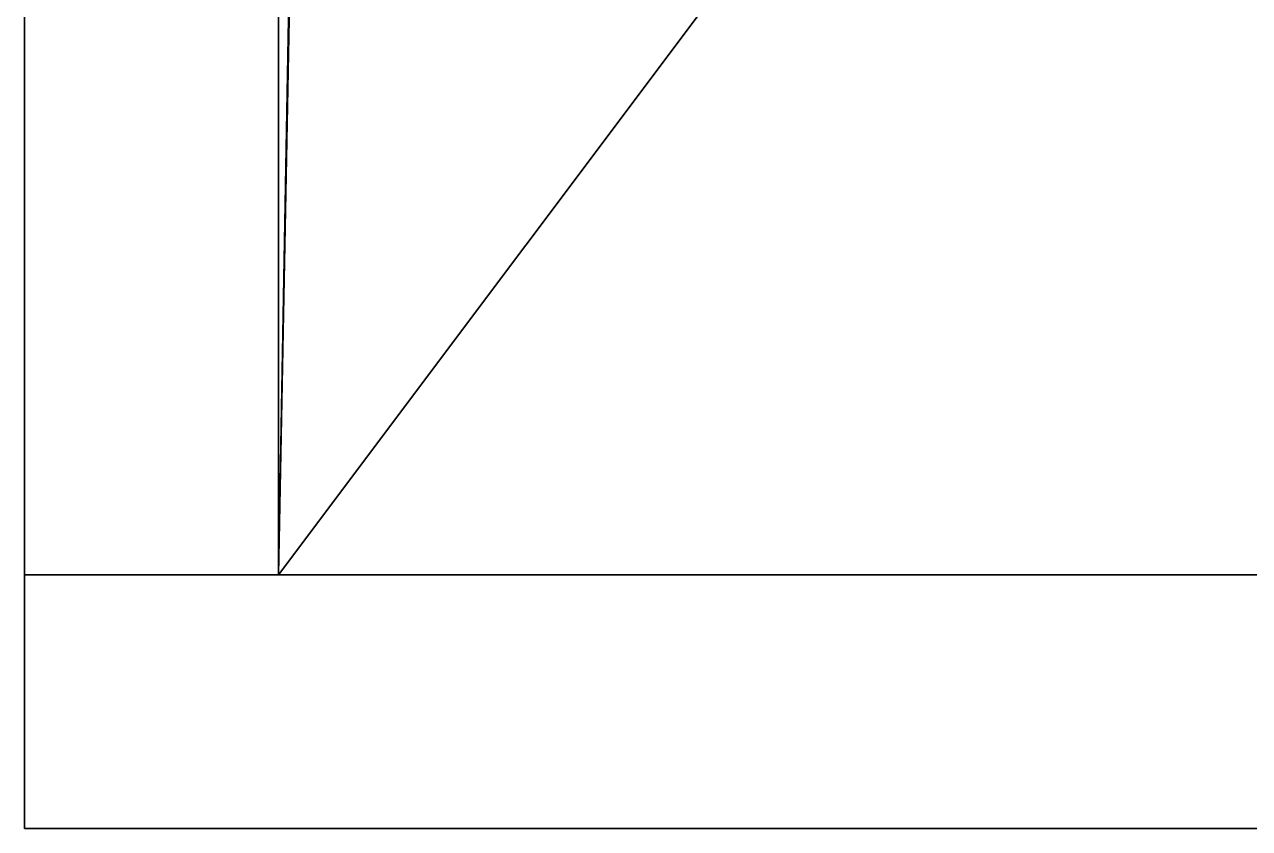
# Model space of a CAD drawing. Header units: millimetres. Extents: x 17761 to 20241, y 14124 to 15516.
# Drawn here: x 17761 to 18243.6, y 14185.5 to 14502.4 of the extents above; entities that cross this region are included whole.
import ezdxf

# ---------------------------------------------------------------- set-up
doc = ezdxf.new("R2010")
doc.units = ezdxf.units.MM
doc.header["$LTSCALE"] = 50
doc.header["$MEASUREMENT"] = 0
doc.layers.add('GOLVE', color=7, linetype='Continuous')
doc.layers.add('VÄGG_InnerE', color=7, linetype='Continuous')

# ---------------------------------------------------------------- blocks, each defined once
blk = doc.blocks.new('Wall_7ABDCC86-CE26-D940-BAFC-B3441CF287DD', base_point=(20141, 14285.5))
at = {"layer": 'VÄGG_InnerE'}
mesh = blk.add_polyface(dxfattribs=at)
corners = [(18761, 14285.5, 2100), (18761, 14285.5), (17761, 14285.5), (17761, 14285.5, 2130), (20141, 14285.5, 2130), (20141, 14285.5), (19461, 14285.5), (19461, 14285.5, 2100), (18761, 14185.5, 2100), (18761, 14185.5), (17761, 14185.5), (17761, 14185.5, 2130), (20141, 14185.5, 2130), (20141, 14185.5), (19461, 14185.5), (19461, 14185.5, 2100)]
mesh.append_faces([[corners[k] for k in face] for face in [(1, 0, 8, 9), (1, 9, 10, 2), (3, 2, 10, 11), (11, 12, 4, 3), (4, 12, 13, 5), (14, 6, 5, 13), (7, 6, 14, 15), (0, 7, 15, 8)]])
mesh.append_faces([[corners[k] for k in face] for face in [(2, 0, 1), (13, 15, 14)]], dxfattribs={"vtx0": -1})
mesh.append_faces([[corners[k] for k in face] for face in [(5, 7, 4), (10, 8, 11)]], dxfattribs={"vtx0": -1, "vtx1": -1})
mesh.append_faces([[corners[k] for k in face] for face in [(7, 3, 4), (8, 12, 11)]], dxfattribs={"vtx0": -1, "vtx2": -1})
mesh.append_faces([[corners[k] for k in face] for face in [(6, 7, 5), (9, 8, 10)]], dxfattribs={"vtx1": -1})
mesh.append_faces([[corners[k] for k in face] for face in [(7, 0, 3), (2, 3, 0), (8, 15, 12), (13, 12, 15)]], dxfattribs={"vtx1": -1, "vtx2": -1})
blk = doc.blocks.new('Wall_BAFFC278-5F16-4547-AB35-31821B0061FD', base_point=(17861, 14285.5))
at = {"layer": 'VÄGG_InnerE'}
mesh = blk.add_polyface(dxfattribs=at)
corners = [(17861, 14285.5), (17861, 15415.5), (17861, 15415.5, 2130), (17861, 14285.5, 2130), (17861, 14550.5, 1000), (17861, 14550.5, 1300), (17861, 15150.5, 1300), (17861, 15150.5, 1000), (17761, 14285.5), (17761, 15415.5), (17761, 15415.5, 2130), (17761, 14285.5, 2130), (17781, 14550.5, 1000), (17781, 14550.5, 1300), (17781, 15150.5, 1300), (17781, 15150.5, 1000)]
mesh.append_faces([[corners[k] for k in face] for face in [(8, 9, 1, 0), (9, 10, 2, 1), (3, 2, 10, 11), (8, 0, 3, 11), (5, 4, 12, 13), (6, 5, 13, 14), (7, 6, 14, 15), (4, 7, 15, 12), (11, 10, 9, 8), (13, 12, 15, 14)]])
mesh.append_faces([[corners[k] for k in face] for face in [(1, 7, 0), (0, 4, 3)]], dxfattribs={"vtx0": -1, "vtx1": -1})
mesh.append_faces([[corners[k] for k in face] for face in [(5, 2, 3), (2, 6, 7), (0, 7, 4)]], dxfattribs={"vtx0": -1, "vtx2": -1})
mesh.append_faces([[corners[k] for k in face] for face in [(5, 6, 2), (4, 5, 3), (1, 2, 7)]], dxfattribs={"vtx1": -1, "vtx2": -1})
blk = doc.blocks.new('Slab_666D2170-A6CC-6E41-A5F8-8E82F85023F7', base_point=(17861, 15415.5))
at = {"layer": 'GOLVE'}
mesh = blk.add_polyface(dxfattribs=at)
corners = [(17861, 15415.5), (20141, 15415.5), (20141, 14285.5), (17861, 14285.5), (17881, 15395.5), (17881, 15325.5), (18641, 15325.5), (18641, 15395.5)]
mesh.append_faces([[corners[k] for k in face] for face in [(2, 6, 1), (1, 7, 0)]], dxfattribs={"vtx0": -1, "vtx1": -1})
mesh.append_faces([[corners[k] for k in face] for face in [(4, 3, 0), (3, 5, 6), (1, 6, 7)]], dxfattribs={"vtx0": -1, "vtx2": -1})
mesh.append_faces([[corners[k] for k in face] for face in [(4, 5, 3), (7, 4, 0), (2, 3, 6)]], dxfattribs={"vtx1": -1, "vtx2": -1})

msp = doc.modelspace()

# ---------------------------------------------------------------- block references
at = {"layer": 'GOLVE', "linetype": 'Continuous'}
msp.add_blockref('Slab_666D2170-A6CC-6E41-A5F8-8E82F85023F7', (17861, 15415.5), dxfattribs=at)
at = {"layer": 'VÄGG_InnerE'}
for name, p in [('Wall_BAFFC278-5F16-4547-AB35-31821B0061FD', (17861, 14285.5)), ('Wall_7ABDCC86-CE26-D940-BAFC-B3441CF287DD', (20141, 14285.5))]:
    msp.add_blockref(name, p, dxfattribs=at)

doc.saveas('drawing.dxf')
